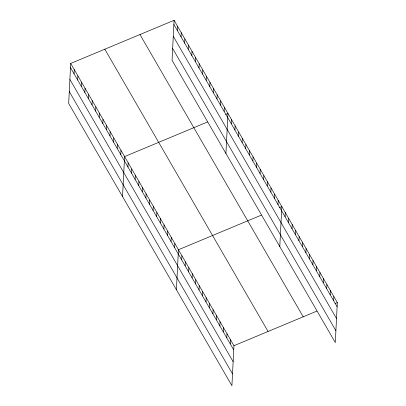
<?xml version="1.0" encoding="UTF-8"?>
<svg xmlns="http://www.w3.org/2000/svg" width="406" height="406" viewBox="0 0 406 406"><rect width="100%" height="100%" fill="white"/><g stroke="black" fill="none" stroke-linecap="round" stroke-linejoin="round"><path stroke-width="0.61" d="M70.7 63.443L68.675 103.434L231.917 385.7L233.947 345.709L70.7 63.443L174.083 20.3L337.325 302.566L335.3 342.557L172.053 60.291L174.083 20.3M74.08 73.831L74.288 69.654M77.668 80.043L77.881 75.861M81.261 86.25L81.474 82.073M84.854 92.461L85.062 88.285M88.442 98.673L88.655 94.491M92.035 104.88L92.248 100.703M95.628 111.092L95.836 106.915M99.216 117.298L99.429 113.122M102.809 123.51L103.022 119.334M106.402 129.722L106.611 125.54M109.99 135.929L110.204 131.752M113.584 142.141L113.797 137.964M117.177 148.352L117.385 144.171M120.765 154.559L120.978 150.382M122.546 196.58L124.571 156.594L207.481 121.988M127.951 166.978L128.164 162.801M131.539 173.189L131.752 169.013M135.132 179.401L135.345 175.219M138.725 185.608L138.938 181.431M142.313 191.82L142.526 187.643M145.906 198.026L146.119 193.85M149.499 204.238L149.712 200.062M153.087 210.45L153.301 206.268M156.68 216.657L156.894 212.48M160.274 222.869L160.487 218.692M163.862 229.08L164.075 224.899M177.463 30.689L177.671 26.512M167.455 235.287L167.668 231.11M181.051 36.895L181.264 32.719M171.048 241.499L171.261 237.322M184.644 43.107L184.857 38.93M174.641 247.706L174.849 243.529M188.237 49.319L188.445 45.137M176.417 289.732L178.442 249.741L261.352 215.139M191.825 55.526L192.038 51.349M181.7 259.916L181.908 255.739M195.418 61.737L195.631 57.561M185.166 265.915L185.38 261.738M188.638 271.913L188.851 267.732M199.011 67.949L199.219 63.767M192.104 277.912L192.317 273.73M202.599 74.156L202.812 69.979M195.575 283.906L195.788 279.729M206.192 80.368L206.405 76.191M199.041 289.904L199.255 285.728M209.785 86.574L209.993 82.398M202.513 295.903L202.726 291.726M213.373 92.786L213.586 88.609M205.984 301.902L206.192 297.725M216.966 98.998L217.18 94.816M209.45 307.9L209.663 303.724M220.559 105.205L220.768 101.028M212.922 313.899L213.13 309.722M224.148 111.417L224.361 107.24M216.388 319.898L216.601 315.721M225.924 153.438L227.954 113.447L225.675 114.396M219.859 325.896L220.067 321.719M231.334 123.835L231.542 119.658M223.325 331.895L223.539 327.713M234.922 130.047L235.135 125.865M226.797 337.893L227.005 333.712M238.515 136.254L238.728 132.077M230.263 343.892L230.476 339.71M242.108 142.465L242.316 138.289M245.696 148.677L245.909 144.495M249.289 154.884L249.502 150.707M252.882 161.096L253.09 156.919M256.47 167.302L256.683 163.126M260.063 173.514L260.276 169.338M263.656 179.726L263.864 175.544M267.244 185.933L267.458 181.756M270.838 192.145L271.051 187.968M274.431 198.351L274.639 194.175M278.019 204.563L278.232 200.386M279.795 246.584L281.825 206.593L279.551 207.547M285.083 216.774L285.291 212.592M288.549 222.772L288.762 218.59M292.021 228.766L292.229 224.589M295.487 234.764L295.7 230.588M298.958 240.763L299.166 236.586M302.424 246.762L302.637 242.585M305.896 252.76L306.104 248.584M309.362 258.759L309.575 254.582M312.833 264.758L313.046 260.581M316.299 270.756L316.513 266.58M319.771 276.755L319.984 272.573M323.237 282.754L323.45 278.572M326.708 288.747L326.921 284.57M330.179 294.746L330.388 290.569M333.646 300.744L333.859 296.568M233.947 345.709L316.858 311.108M335.051 303.515L337.325 302.566M173.869 24.477L337.117 306.743M173.271 36.296L336.518 318.563M172.651 48.471L335.899 330.738M139.963 34.535L303.211 316.802M104.814 49.207L268.062 331.474M70.487 67.619L233.734 349.886M69.888 79.439L233.135 361.705M69.274 91.614L232.516 373.88"/></g></svg>
